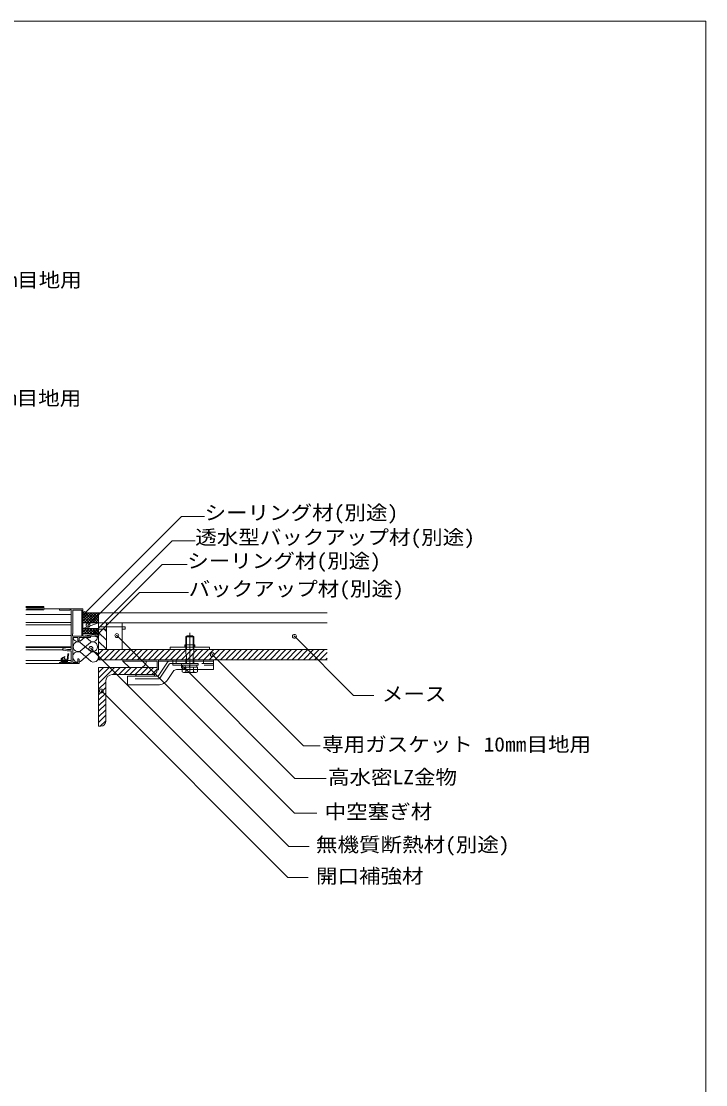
# Model space of a CAD drawing. Units: millimetres, scale not verified. Extents: x -1962 to 1999, y -1405 to 1403.
# Drawn here: x 1124 to 1999, y 44 to 1403 of the extents above; entities that cross this region are included whole.
import ezdxf
from ezdxf.enums import TextEntityAlignment as Align

# ---------------------------------------------------------------- set-up
doc = ezdxf.new("R2010")
doc.units = ezdxf.units.MM
doc.header["$LTSCALE"] = 10
doc.header["$PDMODE"] = 32
doc.header["$PDSIZE"] = 5
for name, pattern in [('CHAIN1', [8, 5, -1, 1, -1]), ('DASHED1', [1.8, 1.2, -0.6]), ('DASHED3', [4, 3, -1])]:
    doc.linetypes.add(name, pattern=pattern)
for name, color, linetype, lineweight in [('0-0_メ__ス', 2, 'Continuous', 18), ('0-2_金物', 2, 'Continuous', 18), ('0-3_鋼材', 7, 'Continuous', 9), ('0-4_その他部材', 7, 'Continuous', 9), ('0-5', 7, 'Continuous', 9), ('0-9_部材名__寸法', 7, 'Continuous', 9), ('A-0', 6, 'Continuous', 18)]:
    doc.layers.add(name, color=color, linetype=linetype, lineweight=lineweight)
doc.styles.add('ＭＳ ゴシック', font='')
doc.styles.get('ＭＳ ゴシック').set_extended_font_data('MS Gothic')

msp = doc.modelspace()

# ---------------------------------------------------------------- linework, layer by layer
at = {"layer": '0-0_メ__ス'}
for p, q in [((1222.76, 647.11), (1514.73, 647.11)), ((1222.76, 634.11), (1514.73, 634.11)), ((1222.76, 600.11), (1514.73, 600.11))]:
    msp.add_line(p, q, dxfattribs=at)
msp.add_lwpolyline([(1222.76, 647.11), (1222.76, 587.11), (1514.73, 587.11)], dxfattribs=at)
at = {"layer": '0-2_金物'}
for p, q in [((1335.77, 617.8), (1334.27, 616.3)), ((1344.26, 616.3), (1334.27, 616.3)), ((1334.27, 616.3), (1334.27, 606.31)), ((1334.97, 606.31), (1334.97, 617)), ((1342.76, 617.8), (1335.77, 617.8)), ((1342.76, 617.8), (1344.26, 616.3)), ((1343.56, 606.31), (1343.56, 617)), ((1344.26, 616.3), (1344.26, 606.31)), ((1314.26, 603.31), (1364.26, 603.31)), ((1314.26, 600.11), (1314.26, 603.31)), ((1314.26, 600.11), (1364.26, 600.11)), ((1332.76, 606.31), (1345.76, 606.31)), ((1332.76, 603.31), (1332.76, 606.31)), ((1345.76, 603.31), (1345.76, 606.31)), ((1364.26, 600.11), (1364.26, 603.31)), ((1253.76, 587.11), (1369.76, 587.11)), ((1253.76, 585.51), (1253.76, 587.11)), ((1253.76, 585.51), (1262.16, 577.11)), ((1253.76, 585.51), (1297.76, 585.51)), ((1297.76, 574.11), (1297.76, 585.51)), ((1310.87, 584.17), (1298.83, 566.11)), ((1299.36, 585.51), (1317.76, 585.51)), ((1313.37, 585.51), (1369.76, 585.51)), ((1369.76, 580.11), (1369.76, 587.11)), ((1369.76, 574.51), (1369.76, 585.51)), ((1275.36, 577.11), (1262.16, 577.11)), ((1318.17, 572.28), (1311.17, 561.79)), ((1322.33, 574.51), (1369.76, 574.51)), ((1329.45, 571.71), (1329.45, 574.51)), ((1331.02, 570.81), (1329.45, 571.71)), ((1334.36, 571.63), (1331.02, 570.81)), ((1347.51, 570.81), (1331.02, 570.81)), ((1334.36, 571.63), (1334.36, 574.51)), ((1344.17, 571.63), (1344.17, 574.51)), ((1344.17, 571.63), (1347.51, 570.81)), ((1347.51, 570.81), (1349.08, 571.71)), ((1349.08, 571.71), (1349.08, 574.51)), ((1259.76, 555.11), (1259.76, 566.11)), ((1259.76, 566.11), (1298.83, 566.11)), ((1292.76, 568.11), (1271.76, 568.11)), ((1298.69, 555.11), (1259.76, 555.11))]:
    msp.add_line(p, q, dxfattribs=at)
at = {"layer": '0-2_金物', "linetype": 'CHAIN1'}
msp.add_line((1339.26, 621.3), (1339.26, 566.05), dxfattribs=at)
at = {"layer": '0-2_金物', "linetype": 'DASHED1'}
for p, q in [((1334.27, 606.31), (1334.27, 582.31)), ((1334.97, 582.31), (1334.97, 606.31)), ((1343.56, 582.31), (1343.56, 606.31)), ((1344.26, 606.31), (1344.26, 582.31))]:
    msp.add_line(p, q, dxfattribs=at)
at = {"layer": '0-2_金物', "linetype": 'DASHED3'}
for p, q in [((1317.76, 580.11), (1317.76, 587.11)), ((1317.76, 585.51), (1321.76, 585.51)), ((1321.76, 585.51), (1321.76, 587.11)), ((1321.76, 585.51), (1369.76, 585.51)), ((1321.76, 582.31), (1321.76, 585.51)), ((1356.76, 585.51), (1356.76, 587.11)), ((1356.76, 582.31), (1356.76, 585.51)), ((1301.14, 563.8), (1312.88, 581.42)), ((1314.55, 582.31), (1369.76, 582.31)), ((1317.76, 580.11), (1369.76, 580.11)), ((1328.77, 580.31), (1328.77, 582.31)), ((1349.76, 582.31), (1328.77, 582.31)), ((1349.76, 580.31), (1328.77, 580.31)), ((1349.08, 577.81), (1329.45, 577.81)), ((1329.45, 574.51), (1329.45, 577.81)), ((1330.07, 577.81), (1330.07, 580.31)), ((1348.46, 577.81), (1330.07, 577.81)), ((1334.36, 574.51), (1334.36, 577.81)), ((1339.06, 577.81), (1339.06, 580.31)), ((1339.46, 577.81), (1339.46, 580.31)), ((1344.17, 574.51), (1344.17, 577.81)), ((1348.46, 577.81), (1348.46, 580.31)), ((1349.08, 574.51), (1349.08, 577.81)), ((1349.76, 580.31), (1349.76, 582.31)), ((1299.47, 562.91), (1259.76, 562.91))]:
    msp.add_line(p, q, dxfattribs=at)
at = {"layer": '0-2_金物'}
msp.add_lwpolyline([(1297.76, 574.11), (1299.36, 574.11), (1299.36, 587.11)], dxfattribs=at)
for centre, radius, start, end in [((1275.36, 585.51), 8.4, 270, 0), ((1313.37, 582.51), 3, 90, 146.30992), ((1322.33, 569.51), 5, 90, 146.31144), ((1339.26, 585.8), 15, 250.90288, 289.09647), ((1271.76, 566.11), 2, 90, 180), ((1292.76, 566.11), 2, 0, 90), ((1298.69, 570.11), 15, 270, 326.30992)]:
    msp.add_arc(centre, radius, start, end, dxfattribs=at)
at = {"layer": '0-2_金物', "linetype": 'DASHED3'}
for centre, start, end in [((1314.55, 580.31), 90, 146.30992), ((1299.47, 564.91), 270, 326.30993)]:
    msp.add_arc(centre, 2, start, end, dxfattribs=at)
at = {"layer": '0-3_鋼材'}
for p, q in [((1222.76, 570.78), (1229.09, 577.11)), ((1222.76, 563.71), (1236.16, 577.11)), ((1222.76, 556.64), (1243.23, 577.11)), ((1241.3, 568.11), (1250.3, 577.11)), ((1248.37, 568.11), (1257.37, 577.11)), ((1255.44, 568.11), (1264.44, 577.11)), ((1262.52, 568.11), (1271.52, 577.11)), ((1269.59, 568.11), (1278.59, 577.11)), ((1276.66, 568.11), (1285.66, 577.11)), ((1283.73, 568.11), (1292.73, 577.11)), ((1290.8, 568.11), (1297.76, 575.07)), ((1222.76, 549.57), (1231.76, 558.57)), ((1222.76, 542.5), (1231.76, 551.5)), ((1222.76, 535.43), (1231.76, 544.43)), ((1222.76, 528.36), (1231.76, 537.36)), ((1222.76, 521.28), (1231.76, 530.28)), ((1222.76, 514.21), (1231.76, 523.21)), ((1222.76, 507.14), (1231.76, 516.14)), ((1224.8, 502.11), (1231.76, 509.07))]:
    msp.add_line(p, q, dxfattribs=at)
at = {"layer": '0-3_鋼材', "color": 3, "lineweight": 18}
for p, q in [((1222.76, 577.11), (1297.76, 577.11)), ((1222.76, 502.11), (1222.76, 577.11)), ((1297.76, 574.11), (1297.76, 577.11)), ((1231.76, 508.11), (1231.76, 559.61)), ((1291.76, 568.11), (1240.26, 568.11)), ((1225.76, 502.11), (1222.76, 502.11))]:
    msp.add_line(p, q, dxfattribs=at)
for centre, radius, start, end in [((1291.76, 574.11), 6, 270, 0), ((1240.26, 559.61), 8.5, 90, 180), ((1225.76, 508.11), 6, 270, 0)]:
    msp.add_arc(centre, radius, start, end, dxfattribs=at)
at = {"layer": '0-4_その他部材', "color": 4}
for p, q in [((1222.76, 647.11), (1202.76, 647.11)), ((1202.76, 646.87), (1203, 647.11)), ((1202.76, 643.34), (1206.53, 647.11)), ((1202.76, 639.8), (1210.07, 647.11)), ((1202.76, 636.27), (1213.6, 647.11)), ((1202.76, 646.17), (1214.82, 634.11)), ((1202.76, 642.63), (1211.29, 634.11)), ((1202.76, 639.09), (1207.75, 634.11)), ((1204.14, 634.11), (1217.14, 647.11)), ((1205.36, 647.11), (1218.36, 634.11)), ((1207.67, 634.11), (1220.67, 647.11)), ((1208.89, 647.11), (1221.89, 634.11)), ((1211.21, 634.11), (1222.76, 645.66)), ((1212.43, 647.11), (1222.76, 636.77)), ((1214.75, 634.11), (1222.76, 642.13)), ((1215.96, 647.11), (1222.76, 640.31)), ((1218.28, 634.11), (1222.76, 638.59)), ((1219.5, 647.11), (1222.76, 643.84)), ((1202.76, 635.56), (1204.21, 634.11)), ((1222.76, 634.11), (1202.76, 634.11)), ((1202.76, 625.66), (1204.21, 627.11)), ((1202.76, 622.13), (1207.75, 627.11)), ((1202.76, 627.11), (1222.76, 627.11)), ((1202.76, 624.95), (1207.61, 620.11)), ((1204.14, 627.11), (1211.14, 620.11)), ((1204.28, 620.11), (1211.28, 627.11)), ((1207.68, 627.11), (1214.68, 620.11)), ((1207.82, 620.11), (1214.82, 627.11)), ((1211.21, 627.11), (1218.21, 620.11)), ((1211.35, 620.11), (1218.35, 627.11)), ((1214.75, 627.11), (1221.75, 620.11)), ((1214.89, 620.11), (1221.89, 627.11)), ((1218.29, 627.11), (1222.76, 622.63)), ((1221.82, 634.11), (1222.76, 635.05)), ((1221.82, 627.11), (1222.76, 626.17)), ((1222.76, 635.05), (1222.91, 635.2)), ((1202.76, 621.42), (1204.07, 620.11)), ((1218.42, 620.11), (1222.76, 624.45)), ((1221.96, 620.11), (1222.76, 620.91))]:
    msp.add_line(p, q, dxfattribs=at)
at = {"layer": '0-4_その他部材'}
for p, q in [((1222.76, 634.11), (1202.76, 627.11)), ((1202.76, 617.11), (1222.76, 620.11)), ((1222.76, 620.11), (1202.76, 620.11)), ((1202.76, 617.11), (1222.76, 617.11)), ((1228.69, 600.11), (1222.76, 594.18)), ((1235.76, 600.11), (1222.76, 587.11)), ((1242.84, 600.11), (1229.83, 587.11)), ((1249.91, 600.11), (1236.91, 587.11)), ((1256.98, 600.11), (1243.98, 587.11)), ((1264.05, 600.11), (1251.05, 587.11)), ((1271.12, 600.11), (1258.12, 587.11)), ((1278.19, 600.11), (1265.19, 587.11)), ((1285.26, 600.11), (1272.26, 587.11)), ((1292.33, 600.11), (1279.33, 587.11)), ((1299.4, 600.11), (1286.4, 587.11)), ((1306.47, 600.11), (1293.47, 587.11)), ((1313.55, 600.11), (1300.54, 587.11)), ((1320.62, 600.11), (1307.62, 587.11)), ((1327.69, 600.11), (1314.69, 587.11)), ((1334.76, 600.11), (1321.76, 587.11)), ((1341.83, 600.11), (1328.83, 587.11)), ((1348.9, 600.11), (1335.9, 587.11)), ((1355.97, 600.11), (1342.97, 587.11)), ((1363.04, 600.11), (1350.04, 587.11)), ((1370.11, 600.11), (1357.11, 587.11)), ((1377.19, 600.11), (1364.18, 587.11)), ((1384.26, 600.11), (1371.26, 587.11)), ((1391.33, 600.11), (1378.33, 587.11)), ((1398.4, 600.11), (1385.4, 587.11)), ((1405.47, 600.11), (1392.47, 587.11)), ((1412.54, 600.11), (1399.54, 587.11)), ((1419.61, 600.11), (1406.61, 587.11)), ((1426.68, 600.11), (1413.68, 587.11)), ((1433.75, 600.11), (1420.75, 587.11)), ((1440.83, 600.11), (1427.82, 587.11)), ((1447.9, 600.11), (1434.9, 587.11)), ((1454.97, 600.11), (1441.97, 587.11)), ((1462.04, 600.11), (1449.04, 587.11)), ((1469.11, 600.11), (1456.11, 587.11)), ((1476.18, 600.11), (1463.18, 587.11)), ((1483.25, 600.11), (1470.25, 587.11)), ((1490.32, 600.11), (1477.32, 587.11)), ((1497.39, 600.11), (1484.39, 587.11)), ((1504.46, 600.11), (1491.46, 587.11)), ((1511.54, 600.11), (1498.53, 587.11)), ((1514.73, 596.23), (1505.61, 587.11)), ((1514.73, 589.16), (1512.68, 587.11))]:
    msp.add_line(p, q, dxfattribs=at)
at = {"layer": '0-4_その他部材', "lineweight": 18}
for p, q in [((1199.31, 610.74), (1204.72, 615.46)), ((1212.21, 610.74), (1206.8, 615.46)), ((1199.31, 598.11), (1212.21, 609.34)), ((1212.21, 598.11), (1199.31, 609.34)), ((1199.46, 584.85), (1213.05, 596.67)), ((1213.05, 584.85), (1199.46, 596.67))]:
    msp.add_line(p, q, dxfattribs=at)
for centre, radius, start, end in [((1196.41, 616.36), 6.32, 188.21316, 297.25346), ((1215.11, 616.36), 6.32, 242.74654, 6.79533), ((1196.41, 603.73), 6.32, 62.74654, 297.25346), ((1215.11, 603.73), 6.32, 242.74654, 117.25346), ((1196.41, 590.76), 6.65, 62.74654, 267.4144), ((1196.41, 590.76), 6.65, 281.71289, 297.25346), ((1216.09, 590.76), 6.65, 242.74654, 117.25346)]:
    msp.add_arc(centre, radius, start, end, dxfattribs=at)
at = {"layer": '0-5', "lineweight": 18}
for p, q in [((1152.76, 655.11), (1129.76, 655.11)), ((1152.76, 653.91), (1129.76, 653.91)), ((1151.26, 652.11), (1130.6, 652.11)), ((1152.76, 655.11), (1152.76, 650.91)), ((1173.26, 652.11), (1152.76, 652.11)), ((1173.26, 652.11), (1152.76, 652.11)), ((1202.26, 652.11), (1173.26, 652.11)), ((1152.76, 650.91), (1129.76, 650.91)), ((1129.76, 645.11), (1187.76, 645.11)), ((1172.76, 651.61), (1172.76, 650.96)), ((1185.76, 650.46), (1173.26, 650.46)), ((1185.76, 651.01), (1185.76, 650.46)), ((1187.76, 651.01), (1185.76, 651.01)), ((1187.76, 651.01), (1187.76, 600.41)), ((1201.11, 650.46), (1189.76, 650.46)), ((1189.76, 650.46), (1189.76, 620.11)), ((1201.11, 650.46), (1201.11, 617.11)), ((1202.76, 651.61), (1202.76, 617.11)), ((1129.76, 634.61), (1187.76, 634.61)), ((1129.76, 631.61), (1187.76, 631.61)), ((1129.76, 618.11), (1187.76, 618.11)), ((1189.76, 620.11), (1189.41, 620.11)), ((1189.41, 620.11), (1189.41, 617.11)), ((1201.11, 617.11), (1189.41, 617.11)), ((1196.11, 615.46), (1189.76, 615.46)), ((1189.76, 615.46), (1189.76, 583.76)), ((1196.11, 615.46), (1196.11, 611.61)), ((1197.76, 615.46), (1197.76, 611.61)), ((1211.76, 615.46), (1197.76, 615.46)), ((1211.76, 617.11), (1202.76, 617.11)), ((1212.26, 616.61), (1212.26, 615.96)), ((1129.76, 603.61), (1187.76, 603.61)), ((1129.76, 602.61), (1187.76, 602.61)), ((1129.76, 599.61), (1177.23, 599.61)), ((1176.76, 600.61), (1176.76, 600.46)), ((1178.71, 601.11), (1177.26, 601.11)), ((1177.6, 599.47), (1182.68, 598.62)), ((1178.71, 601.11), (1182.91, 600.41)), ((1187.76, 598.61), (1182.85, 598.61)), ((1187.76, 600.41), (1182.91, 600.41)), ((1187.76, 598.61), (1187.76, 583.21)), ((1197.26, 611.11), (1196.61, 611.11)), ((1129.76, 586.11), (1175.26, 586.11)), ((1174.76, 588.11), (1174.76, 586.11)), ((1177.11, 586.11), (1174.76, 586.11)), ((1174.76, 585.61), (1174.76, 583.76)), ((1176.46, 586.11), (1175.26, 586.11)), ((1175.56, 587.91), (1175.56, 586.91)), ((1177.51, 586.91), (1175.56, 586.91)), ((1175.76, 585.31), (1175.76, 583.76)), ((1176.96, 585.31), (1175.76, 585.31)), ((1175.91, 584.91), (1175.91, 584.31)), ((1177.11, 584.11), (1176.11, 584.11)), ((1176.96, 585.61), (1176.96, 585.31)), ((1177.91, 584.91), (1177.11, 584.11)), ((1177.91, 586.51), (1177.91, 586.11)), ((1179.61, 586.11), (1177.91, 586.11)), ((1179.61, 584.91), (1177.91, 584.91)), ((1179.61, 587.79), (1178.8, 588.66)), ((1179.91, 587.91), (1179.02, 588.86)), ((1179.61, 587.79), (1179.61, 586.11)), ((1179.61, 584.91), (1180.41, 584.11)), ((1179.91, 587.91), (1179.91, 586.91)), ((1182.65, 586.91), (1179.91, 586.91)), ((1181.41, 585.11), (1180.41, 585.11)), ((1181.41, 584.11), (1180.41, 584.11)), ((1180.56, 585.61), (1180.56, 585.31)), ((1181.96, 585.31), (1180.56, 585.31)), ((1182.26, 586.11), (1181.06, 586.11)), ((1181.61, 584.91), (1181.61, 584.31)), ((1181.96, 585.31), (1181.96, 583.76)), ((1182.65, 586.91), (1183.51, 594.17)), ((1182.76, 586.11), (1187.76, 586.11)), ((1182.76, 585.61), (1182.76, 583.76)), ((1183.26, 586.11), (1184.15, 593.63)), ((1197.26, 588.11), (1196.61, 588.11)), ((1197.76, 587.61), (1197.76, 582.61)), ((1129.76, 582.11), (1173.26, 582.11)), ((1172.76, 583.26), (1172.76, 582.61)), ((1174.76, 583.76), (1173.26, 583.76)), ((1197.26, 582.11), (1173.26, 582.11)), ((1181.96, 583.76), (1175.76, 583.76)), ((1185.76, 583.76), (1182.76, 583.76)), ((1185.76, 583.76), (1185.76, 583.21)), ((1187.76, 583.21), (1185.76, 583.21))]:
    msp.add_line(p, q, dxfattribs=at)
at = {"layer": '0-5', "color": 6, "lineweight": 18}
for p, q in [((1222.76, 629.11), (1222.76, 626.11)), ((1222.76, 629.11), (1232.76, 629.11)), ((1222.76, 626.11), (1232.76, 626.11)), ((1229.88, 626.11), (1232.76, 623.23)), ((1232.76, 634.11), (1252.76, 634.11)), ((1232.76, 629.11), (1232.76, 634.11)), ((1232.76, 629.11), (1252.76, 629.11)), ((1252.76, 634.11), (1252.76, 629.11)), ((1252.76, 629.11), (1252.76, 600.11)), ((1252.76, 629.11), (1256.76, 629.11)), ((1256.76, 626.11), (1252.76, 626.11)), ((1256.76, 629.11), (1256.76, 626.11)), ((1222.76, 621.91), (1232.76, 611.91)), ((1222.76, 610.6), (1232.76, 600.6))]:
    msp.add_line(p, q, dxfattribs=at)
msp.add_lwpolyline([(1232.76, 629.11), (1232.76, 600.11), (1252.76, 600.11)], dxfattribs=at)
at = {"layer": '0-5', "lineweight": 18}
for points in [[(1177.11, 586.11), (1177.11, 585.11), (1176.11, 585.11)], [(1183.26, 586.11), (1180.41, 586.11), (1180.41, 585.11)], [(1196.11, 587.61), (1196.11, 583.76), (1189.76, 583.76)]]:
    msp.add_lwpolyline(points, dxfattribs=at)
for centre, radius, start, end in [((1148.36, 654.51), 0.6, 89.99996, 269.99998), ((1173.26, 651.61), 0.5, 90.00004, 180.00002), ((1202.26, 651.61), 0.5, 0, 90), ((1173.26, 650.96), 0.5, 180.00002, 270), ((1196.61, 611.61), 0.5, 180.00004, 269.99996), ((1197.26, 611.61), 0.5, 270.00002, 359.99996), ((1211.76, 616.61), 0.5, 359.99998, 90.00004), ((1211.76, 615.96), 0.5, 270.00002, 359.99998), ((1177.26, 600.61), 0.5, 90.00004, 180.00002), ((1177.76, 600.46), 1, 179.99969, 260.53767), ((1182.85, 599.61), 1, 260.53764, 269.99996), ((1183.39, 579.77), 12, 109.26017, 135.95713), ((1175.26, 585.61), 0.5, 89.99998, 180.00002), ((1183.86, 579.94), 11.5, 111.68611, 136.13981), ((1176.11, 584.91), 0.2, 90.00002, 180), ((1176.11, 584.31), 0.2, 180, 269.99998), ((1176.46, 585.61), 0.5, 0, 89.99998), ((1177.51, 586.51), 0.4, 359.99998, 90.00002), ((1178.91, 588.76), 0.15, 43.07267, 223.07268), ((1179.51, 590.86), 0.25, 291.68611, 109.26017), ((1181.06, 585.61), 0.5, 89.99998, 180.00002), ((1181.41, 584.91), 0.2, 359.99998, 90.00002), ((1181.41, 584.31), 0.2, 270, 359.99998), ((1182.26, 585.61), 0.5, 0, 89.99998), ((1184, 594.11), 0.5, 286.86838, 173.29017), ((1196.61, 587.61), 0.5, 90.00004, 180.00002), ((1197.26, 587.61), 0.5, 359.99998, 90.00004), ((1173.26, 583.26), 0.5, 90.00004, 180.00002), ((1173.26, 582.61), 0.5, 180.00002, 270), ((1197.26, 582.61), 0.5, 269.99996, 359.99996)]:
    msp.add_arc(centre, radius, start, end, dxfattribs=at)
at = {"layer": '0-9_部材名__寸法', "lineweight": 18}
for p, q in [((1219.19, 623.96), (1303.97, 708.75)), ((1303.97, 708.75), (1336.06, 708.75)), ((1246, 618.04), (1472.98, 391.06)), ((1368.17, 593.51), (1484.58, 477.1)), ((1331.15, 577.97), (1473.63, 435.48)), ((1226.21, 547.25), (1464.62, 308.84)), ((1472.98, 391.06), (1501.63, 391.06)), ((1464.62, 308.84), (1490.49, 308.84))]:
    msp.add_line(p, q, dxfattribs=at)
at = {"layer": '0-9_部材名__寸法'}
for p, q in [((1484.58, 477.1), (1506, 477.1)), ((1473.63, 435.48), (1513.38, 435.48))]:
    msp.add_line(p, q, dxfattribs=at)
at = {"layer": '0-9_部材名__寸法', "lineweight": 18}
for points in [[(1204.77, 646.14), (1328.88, 770.25), (1358.17, 770.25)], [(1209.25, 631.15), (1316.94, 738.84), (1346.23, 738.84)], [(1220.62, 618.71), (1274.91, 673.01), (1337.77, 673.01)], [(1473.03, 617.02), (1548.61, 541.44), (1574.68, 541.44)], [(1212.9, 601.52), (1465.8, 348.62), (1491.67, 348.62)]]:
    msp.add_lwpolyline(points, dxfattribs=at)
at = {"layer": '0-9_部材名__寸法'}
for p in [(1204.77, 646.14), (1209.25, 631.15), (1219.19, 623.96), (1220.62, 618.71), (1246, 618.04), (1473.03, 617.02), (1212.9, 601.52), (1368.17, 593.51), (1331.15, 577.97), (1226.21, 547.25)]:
    msp.add_point(p, dxfattribs=at)
at = {"layer": 'A-0'}
for p, q in [((-1961.93, 1402.52), (1998.71, 1402.52)), ((1998.71, 1402.52), (1998.71, -1405.4))]:
    msp.add_line(p, q, dxfattribs=at)

# ---------------------------------------------------------------- texts
at = {"layer": '0-9_部材名__寸法', "style": 'ＭＳ ゴシック', "width": 1.1}
for s, p in [('専用ガスケット 15mm目地用', (857.51, 1057.52)), ('専用ガスケット 10mm目地用', (856.91, 906.52)), ('シーリング材(別途)', (1358.17, 760.25)), ('透水型バックアップ材(別途)', (1346.23, 728.84)), ('シーリング材(別途)', (1336.06, 698.75)), ('バックアップ材(別途)', (1337.77, 663.01)), ('メース', (1584.7, 528.78)), ('専用ガスケット 10㎜目地用', (1508.44, 464.43)), ('高水密LZ金物', (1515.82, 422.57)), ('中空塞ぎ材', (1511.65, 378.4)), ('無機質断熱材(別途)', (1500.52, 336.35)), ('開口補強材', (1500.51, 296.19))]:
    msp.add_text(s, height=18.33, dxfattribs=at).set_placement(p, align=Align.BOTTOM_LEFT)

doc.saveas('drawing.dxf')
